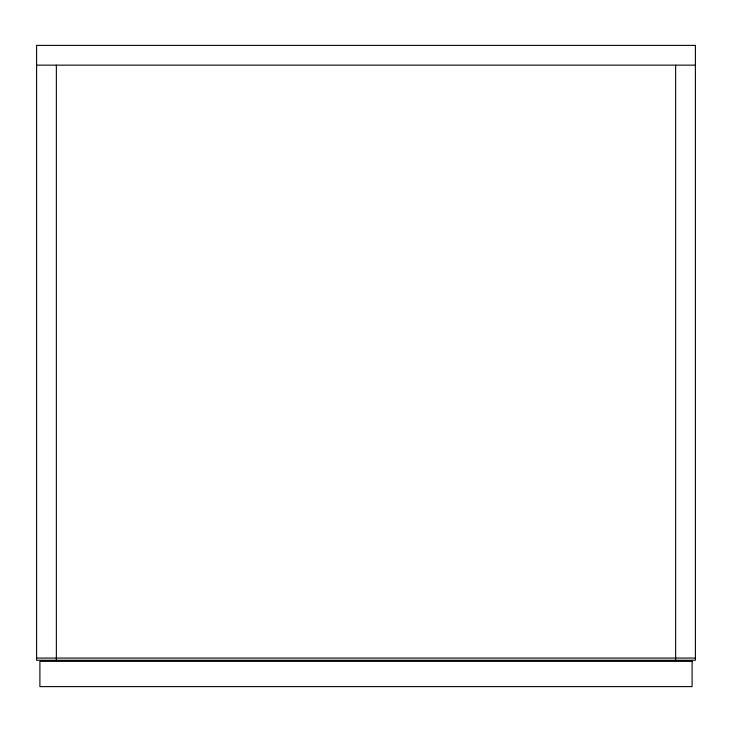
<?xml version="1.0" encoding="UTF-8"?>
<svg xmlns="http://www.w3.org/2000/svg" width="732" height="732" viewBox="0 0 732 732"><rect width="100%" height="100%" fill="white"/><g stroke="black" fill="none" stroke-linecap="round" stroke-linejoin="round"><path stroke-width="1.1" d="M36.6 65.148L695.4 65.148M36.6 658.068L695.4 658.068M675.636 65.148L675.636 660.264M56.364 65.148L56.364 660.264M695.4 45.384L36.6 45.384L36.6 660.264L695.4 660.264L695.4 45.384M692.106 661.362L39.894 661.362L39.894 686.616L692.106 686.616L692.106 661.362"/></g></svg>
